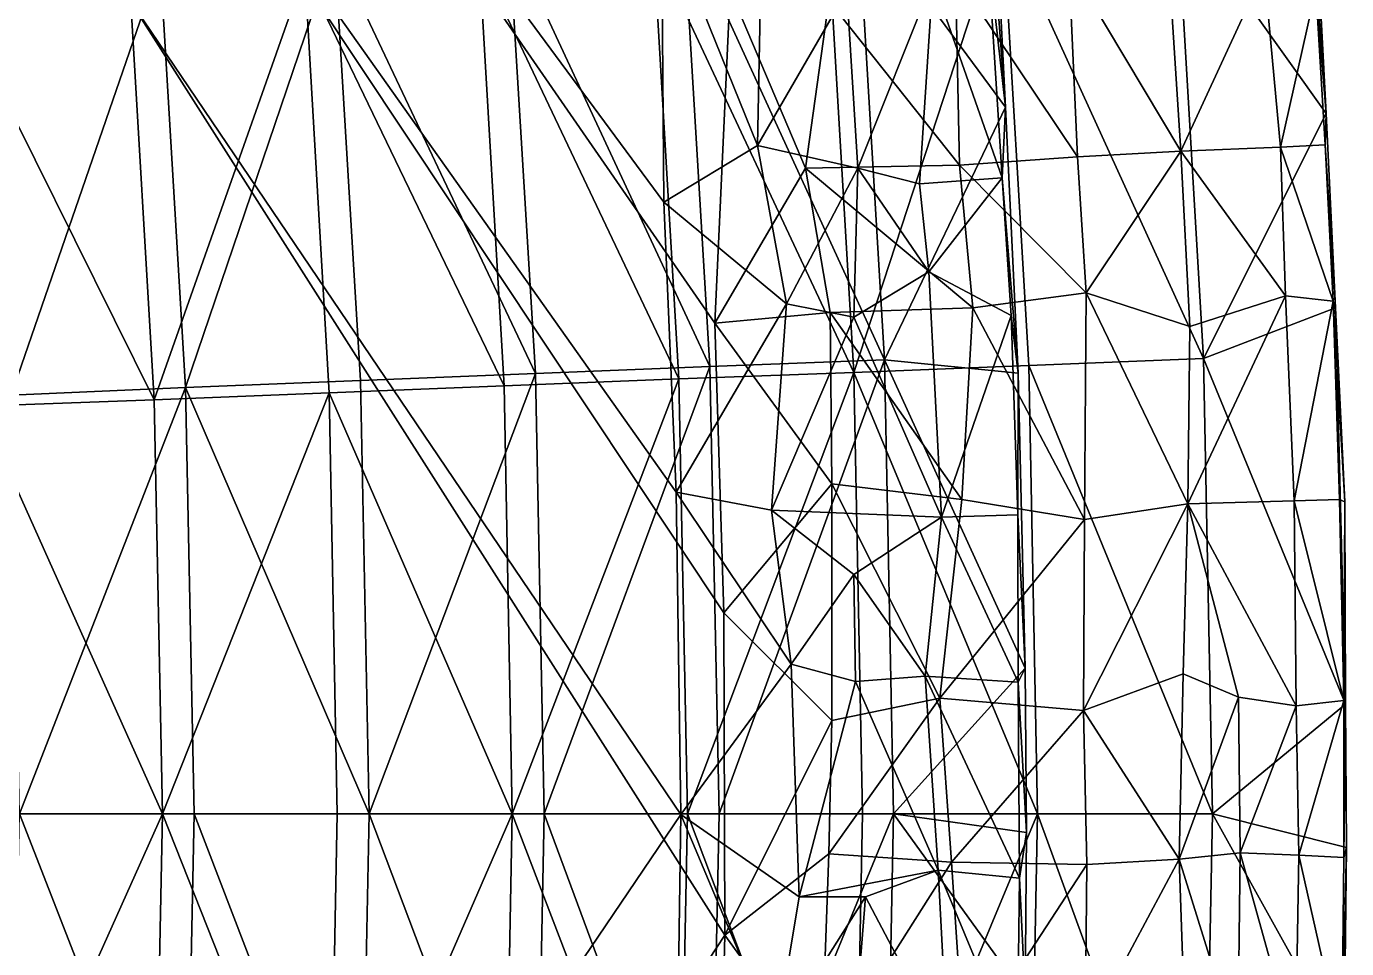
# Model space of a CAD drawing. Header units: metres. Extents: x -30 to 13953, y 0 to 4840.
# Drawn here: x 13726.2 to 13953.4, y 2396.8 to 2555.6 of the extents above; entities that cross this region are included whole.
import ezdxf

# ---------------------------------------------------------------- set-up
doc = ezdxf.new("R2010")
doc.units = ezdxf.units.M
doc.layers.add('SCOCCA', color=7, linetype='Continuous')

msp = doc.modelspace()

# ---------------------------------------------------------------- linework, layer by layer
at = {"layer": 'SCOCCA'}
for points in [[(13025, 3690, 1250), (13846.4, 2399.1, 1367), (13025, 1150, 1250)], [(13025, 3690, 1250), (13846.2, 2454.6, 1366.9), (13846.4, 2399.1, 1367)], [(13025, 3690, 1250), (13844.7, 2504.5, 1366.7), (13846.2, 2454.6, 1366.9)], [(13025, 3690, 1250), (13847.3, 2561.8, 1367.4), (13844.7, 2504.5, 1366.7)], [(13021.1, 3629, 1305), (13021.1, 1211, 1305), (13838.8, 2419.9, 1421.4)], [(13021.1, 3629, 1305), (13838.8, 2419.9, 1421.4), (13838, 2475.4, 1421.3)], [(13021.1, 3629, 1305), (13838, 2475.4, 1421.3), (13835.9, 2525.3, 1421)], [(13021.1, 3629, 1305), (13835.9, 2525.3, 1421), (13835.5, 2576, 1421.2)], [(13869.2, 2576.2, 1674.5), (13890.5, 2597.3, 1498.7), (13894.7, 2541.7, 1497.8)], [(13893.5, 2565.7, 1494.6), (13894.7, 2541.7, 1497.8), (13890.5, 2597.3, 1498.7)], [(13924.2, 2576.7, 1679.1), (13949.9, 2540.6, 1499.2), (13946.1, 2593.2, 1498.7)], [(13948.4, 2569.1, 1494.1), (13946.1, 2593.2, 1498.7), (13949.9, 2540.6, 1499.2)], [(13928.8, 2498.4, 1679.1), (13924.2, 2576.7, 1679.1), (13894.2, 2574.3, 1909.4)], [(13928.8, 2498.4, 1679.1), (13949.9, 2540.6, 1499.2), (13924.2, 2576.7, 1679.1)], [(13852, 2535.1, 1425.8), (13835.5, 2576, 1421.2), (13835.9, 2525.3, 1421)], [(13852.7, 2570.1, 1426.8), (13835.5, 2576, 1421.2), (13852, 2535.1, 1425.8)], [(13873.9, 2498.2, 1674.5), (13839.2, 2573.8, 1904.7), (13869.2, 2576.2, 1674.5)], [(13894.2, 2574.3, 1909.4), (13864.1, 2572, 2139.8), (13868.6, 2496, 2139.8)], [(13898.7, 2497.2, 1909.4), (13894.2, 2574.3, 1909.4), (13868.6, 2496, 2139.8)], [(13873.9, 2498.2, 1674.5), (13869.2, 2576.2, 1674.5), (13894.7, 2541.7, 1497.8)], [(13928.8, 2498.4, 1679.1), (13894.2, 2574.3, 1909.4), (13898.7, 2497.2, 1909.4)], [(13843.8, 2497, 1904.7), (13809.2, 2571.4, 2134.8), (13839.2, 2573.8, 1904.7)], [(13868.6, 2496, 2139.8), (13864.1, 2572, 2139.8), (13834.1, 2569.6, 2370.1)], [(13873.9, 2498.2, 1674.5), (13843.8, 2497, 1904.7), (13839.2, 2573.8, 1904.7)], [(13813.8, 2495.8, 2134.8), (13779.2, 2569, 2364.9), (13809.2, 2571.4, 2134.8)], [(13843.8, 2497, 1904.7), (13813.8, 2495.8, 2134.8), (13809.2, 2571.4, 2134.8)], [(13867.4, 2561.7, 1435.4), (13852.7, 2570.1, 1426.8), (13852, 2535.1, 1425.8)], [(13779.2, 2569, 2364.9), (13753.6, 2493.4, 2595), (13749.2, 2566.6, 2595)], [(13783.7, 2494.6, 2364.9), (13753.6, 2493.4, 2595), (13779.2, 2569, 2364.9)], [(13813.8, 2495.8, 2134.8), (13783.7, 2494.6, 2364.9), (13779.2, 2569, 2364.9)], [(13838.5, 2494.9, 2370.1), (13834.1, 2569.6, 2370.1), (13804.1, 2567.3, 2600.5)], [(13868.6, 2496, 2139.8), (13834.1, 2569.6, 2370.1), (13838.5, 2494.9, 2370.1)], [(13894.1, 2529.5, 1476.9), (13891.6, 2569.2, 1476.6), (13882.2, 2563.6, 1452.2)], [(13894.1, 2529.5, 1476.9), (13894.7, 2541.7, 1497.8), (13891.6, 2569.2, 1476.6)], [(13893.5, 2565.7, 1494.6), (13891.6, 2569.2, 1476.6), (13894.7, 2541.7, 1497.8)], [(13948.1, 2562, 1477.4), (13948.4, 2569.1, 1494.1), (13949.9, 2540.6, 1499.2)], [(13749.2, 2566.6, 2595), (13723.6, 2492.1, 2825.1), (13719.2, 2564.2, 2825.1)], [(13753.6, 2493.4, 2595), (13723.6, 2492.1, 2825.1), (13749.2, 2566.6, 2595)], [(13808.4, 2493.7, 2600.5), (13804.1, 2567.3, 2600.5), (13774.1, 2564.9, 2830.9)], [(13838.5, 2494.9, 2370.1), (13804.1, 2567.3, 2600.5), (13808.4, 2493.7, 2600.5)], [(13886.1, 2564.5, 1382.3), (13905.6, 2566.4, 1395.7), (13907.1, 2533.1, 1395.4)], [(13924.9, 2534.1, 1414.9), (13907.1, 2533.1, 1395.4), (13905.6, 2566.4, 1395.7)], [(13922.8, 2566.2, 1414.6), (13924.9, 2534.1, 1414.9), (13905.6, 2566.4, 1395.7)], [(13922.8, 2566.2, 1414.6), (13939.2, 2565.2, 1442.9), (13924.9, 2534.1, 1414.9)], [(13924.9, 2534.1, 1414.9), (13939.2, 2565.2, 1442.9), (13942, 2534.8, 1445.5)], [(13942, 2534.8, 1445.5), (13939.2, 2565.2, 1442.9), (13948.1, 2562, 1477.4)], [(13774.1, 2564.9, 2830.9), (13744, 2562.6, 3061.2), (13748.2, 2491.3, 3061.2)], [(13778.3, 2492.5, 2830.9), (13774.1, 2564.9, 2830.9), (13748.2, 2491.3, 3061.2)], [(13808.4, 2493.7, 2600.5), (13774.1, 2564.9, 2830.9), (13778.3, 2492.5, 2830.9)], [(13864.3, 2560, 1371.8), (13886.1, 2564.5, 1382.3), (13886.8, 2531.7, 1381.9)], [(13869.3, 2531.2, 1435.7), (13882.2, 2563.6, 1452.2), (13867.4, 2561.7, 1435.4)], [(13869.3, 2531.2, 1435.7), (13879.9, 2528.5, 1446.5), (13882.2, 2563.6, 1452.2)], [(13894.1, 2529.5, 1476.9), (13882.2, 2563.6, 1452.2), (13879.9, 2528.5, 1446.5)], [(13886.1, 2564.5, 1382.3), (13907.1, 2533.1, 1395.4), (13886.8, 2531.7, 1381.9)], [(13748.2, 2491.3, 3061.2), (13744, 2562.6, 3061.2), (13714, 2560.2, 3291.6)], [(13860.3, 2531.2, 1370.4), (13844.7, 2504.5, 1366.7), (13847.3, 2561.8, 1367.4)], [(13860.3, 2531.2, 1370.4), (13847.3, 2561.8, 1367.4), (13864.3, 2560, 1371.8)], [(13869.3, 2531.2, 1435.7), (13867.4, 2561.7, 1435.4), (13852, 2535.1, 1425.8)], [(13942, 2534.8, 1445.5), (13948.1, 2562, 1477.4), (13949.7, 2535.2, 1475.9)], [(13949.7, 2535.2, 1475.9), (13948.1, 2562, 1477.4), (13949.9, 2540.6, 1499.2)], [(13748.2, 2491.3, 3061.2), (13714, 2560.2, 3291.6), (13718.1, 2490.2, 3291.6)], [(13864.3, 2560, 1371.8), (13886.8, 2531.7, 1381.9), (13860.3, 2531.2, 1370.4)], [(13873.9, 2498.2, 1674.5), (13894.7, 2541.7, 1497.8), (13896.9, 2495.9, 1499.6)], [(13894.1, 2529.5, 1476.9), (13896.9, 2495.9, 1499.6), (13894.7, 2541.7, 1497.8)], [(13928.8, 2498.4, 1679.1), (13951.5, 2507.1, 1500.6), (13949.9, 2540.6, 1499.2)], [(13951.5, 2507.1, 1500.6), (13949.7, 2535.2, 1475.9), (13949.9, 2540.6, 1499.2)], [(13857, 2507.8, 1427.5), (13852, 2535.1, 1425.8), (13835.9, 2525.3, 1421)], [(13857, 2507.8, 1427.5), (13869.3, 2531.2, 1435.7), (13852, 2535.1, 1425.8)], [(13908.6, 2509.7, 1395.9), (13907.1, 2533.1, 1395.4), (13924.9, 2534.1, 1414.9)], [(13926.4, 2503.9, 1415.1), (13908.6, 2509.7, 1395.9), (13924.9, 2534.1, 1414.9)], [(13942.9, 2509.2, 1444.5), (13924.9, 2534.1, 1414.9), (13942, 2534.8, 1445.5)], [(13926.4, 2503.9, 1415.1), (13924.9, 2534.1, 1414.9), (13942.9, 2509.2, 1444.5)], [(13951.1, 2508.3, 1477.8), (13942, 2534.8, 1445.5), (13949.7, 2535.2, 1475.9)], [(13942.9, 2509.2, 1444.5), (13942, 2534.8, 1445.5), (13951.1, 2508.3, 1477.8)], [(13951.1, 2508.3, 1477.8), (13949.7, 2535.2, 1475.9), (13951.5, 2507.1, 1500.6)], [(13864.5, 2506.3, 1371.4), (13844.7, 2504.5, 1366.7), (13860.3, 2531.2, 1370.4)], [(13857, 2507.8, 1427.5), (13868.6, 2505.5, 1434.2), (13869.3, 2531.2, 1435.7)], [(13889.1, 2507.1, 1382.7), (13860.3, 2531.2, 1370.4), (13886.8, 2531.7, 1381.9)], [(13889.1, 2507.1, 1382.7), (13864.5, 2506.3, 1371.4), (13860.3, 2531.2, 1370.4)], [(13869.3, 2531.2, 1435.7), (13868.6, 2505.5, 1434.2), (13881.5, 2513.3, 1447.4)], [(13879.9, 2528.5, 1446.5), (13869.3, 2531.2, 1435.7), (13881.5, 2513.3, 1447.4)], [(13908.6, 2509.7, 1395.9), (13886.8, 2531.7, 1381.9), (13907.1, 2533.1, 1395.4)], [(13908.6, 2509.7, 1395.9), (13889.1, 2507.1, 1382.7), (13886.8, 2531.7, 1381.9)], [(13894.1, 2529.5, 1476.9), (13879.9, 2528.5, 1446.5), (13881.5, 2513.3, 1447.4)], [(13895.7, 2505.8, 1479.6), (13894.1, 2529.5, 1476.9), (13881.5, 2513.3, 1447.4)], [(13895.7, 2505.8, 1479.6), (13896.9, 2495.9, 1499.6), (13894.1, 2529.5, 1476.9)], [(13857, 2507.8, 1427.5), (13835.9, 2525.3, 1421), (13838, 2475.4, 1421.3)], [(13868.6, 2505.5, 1434.2), (13883.7, 2471.1, 1448.7), (13881.5, 2513.3, 1447.4)], [(13895.7, 2505.8, 1479.6), (13881.5, 2513.3, 1447.4), (13883.7, 2471.1, 1448.7)], [(13889.1, 2507.1, 1382.7), (13908.6, 2509.7, 1395.9), (13908.3, 2470.7, 1394.7)], [(13926.1, 2473.4, 1413.7), (13908.3, 2470.7, 1394.7), (13908.6, 2509.7, 1395.9)], [(13926.4, 2503.9, 1415.1), (13926.1, 2473.4, 1413.7), (13908.6, 2509.7, 1395.9)], [(13926.4, 2503.9, 1415.1), (13942.9, 2509.2, 1444.5), (13926.1, 2473.4, 1413.7)], [(13926.1, 2473.4, 1413.7), (13942.9, 2509.2, 1444.5), (13944.4, 2473.9, 1445.6)], [(13944.4, 2473.9, 1445.6), (13942.9, 2509.2, 1444.5), (13951.1, 2508.3, 1477.8)], [(13944.4, 2473.9, 1445.6), (13951.1, 2508.3, 1477.8), (13952.2, 2474.1, 1476.1)], [(13952.2, 2474.1, 1476.1), (13951.1, 2508.3, 1477.8), (13953.1, 2473.7, 1494.7)], [(13953.1, 2473.7, 1494.7), (13951.1, 2508.3, 1477.8), (13951.5, 2507.1, 1500.6)], [(13857, 2507.8, 1427.5), (13838, 2475.4, 1421.3), (13854.4, 2472.3, 1426.1)], [(13864.8, 2476.8, 1371.3), (13844.7, 2504.5, 1366.7), (13864.5, 2506.3, 1371.4)], [(13868.6, 2505.5, 1434.2), (13857, 2507.8, 1427.5), (13854.4, 2472.3, 1426.1)], [(13864.5, 2506.3, 1371.4), (13889.1, 2507.1, 1382.7), (13887.2, 2474.1, 1381)], [(13864.5, 2506.3, 1371.4), (13887.2, 2474.1, 1381), (13864.8, 2476.8, 1371.3)], [(13889.1, 2507.1, 1382.7), (13908.3, 2470.7, 1394.7), (13887.2, 2474.1, 1381)], [(13928.8, 2498.4, 1679.1), (13953.2, 2438.9, 1500.9), (13951.5, 2507.1, 1500.6)], [(13953.1, 2473.7, 1494.7), (13951.5, 2507.1, 1500.6), (13953.2, 2438.9, 1500.9)], [(13864.8, 2476.8, 1371.3), (13846.2, 2454.6, 1366.9), (13844.7, 2504.5, 1366.7)], [(13868.6, 2505.5, 1434.2), (13854.4, 2472.3, 1426.1), (13883.7, 2471.1, 1448.7)], [(13895.7, 2505.8, 1479.6), (13883.7, 2471.1, 1448.7), (13896.8, 2471.5, 1479)], [(13895.7, 2505.8, 1479.6), (13896.8, 2471.5, 1479), (13896.9, 2495.9, 1499.6)], [(13843.8, 2497, 1904.7), (13815.3, 2420, 2134.8), (13813.8, 2495.8, 2134.8)], [(13845.4, 2420, 1904.7), (13815.3, 2420, 2134.8), (13843.8, 2497, 1904.7)], [(13873.9, 2498.2, 1674.5), (13845.4, 2420, 1904.7), (13843.8, 2497, 1904.7)], [(13875.4, 2420, 1674.5), (13845.4, 2420, 1904.7), (13873.9, 2498.2, 1674.5)], [(13900.2, 2420, 1909.4), (13898.7, 2497.2, 1909.4), (13868.6, 2496, 2139.8)], [(13875.4, 2420, 1674.5), (13873.9, 2498.2, 1674.5), (13898.1, 2445.1, 1499.8)], [(13873.9, 2498.2, 1674.5), (13896.9, 2495.9, 1499.6), (13898.1, 2445.1, 1499.8)], [(13930.3, 2420, 1679.1), (13928.8, 2498.4, 1679.1), (13898.7, 2497.2, 1909.4)], [(13930.3, 2420, 1679.1), (13898.7, 2497.2, 1909.4), (13900.2, 2420, 1909.4)], [(13930.3, 2420, 1679.1), (13953.2, 2438.9, 1500.9), (13928.8, 2498.4, 1679.1)], [(13813.8, 2495.8, 2134.8), (13785.2, 2420, 2364.9), (13783.7, 2494.6, 2364.9)], [(13815.3, 2420, 2134.8), (13785.2, 2420, 2364.9), (13813.8, 2495.8, 2134.8)], [(13838.5, 2494.9, 2370.1), (13808.4, 2493.7, 2600.5), (13809.8, 2420, 2600.5)], [(13840, 2420, 2370.1), (13838.5, 2494.9, 2370.1), (13809.8, 2420, 2600.5)], [(13868.6, 2496, 2139.8), (13838.5, 2494.9, 2370.1), (13840, 2420, 2370.1)], [(13870.1, 2420, 2139.8), (13868.6, 2496, 2139.8), (13840, 2420, 2370.1)], [(13900.2, 2420, 1909.4), (13868.6, 2496, 2139.8), (13870.1, 2420, 2139.8)], [(13896.8, 2471.5, 1479), (13898.1, 2445.1, 1499.8), (13896.9, 2495.9, 1499.6)], [(13753.6, 2493.4, 2595), (13725, 2420, 2825.1), (13723.6, 2492.1, 2825.1)], [(13755.1, 2420, 2595), (13725, 2420, 2825.1), (13753.6, 2493.4, 2595)], [(13778.3, 2492.5, 2830.9), (13748.2, 2491.3, 3061.2), (13749.6, 2420, 3061.2)], [(13779.7, 2420, 2830.9), (13778.3, 2492.5, 2830.9), (13749.6, 2420, 3061.2)], [(13785.2, 2420, 2364.9), (13753.6, 2493.4, 2595), (13783.7, 2494.6, 2364.9)], [(13785.2, 2420, 2364.9), (13755.1, 2420, 2595), (13753.6, 2493.4, 2595)], [(13809.8, 2420, 2600.5), (13808.4, 2493.7, 2600.5), (13778.3, 2492.5, 2830.9)], [(13809.8, 2420, 2600.5), (13778.3, 2492.5, 2830.9), (13779.7, 2420, 2830.9)], [(13749.6, 2420, 3061.2), (13748.2, 2491.3, 3061.2), (13718.1, 2490.2, 3291.6)], [(13749.6, 2420, 3061.2), (13718.1, 2490.2, 3291.6), (13719.5, 2420, 3291.6)], [(13864.8, 2436.1, 1371.1), (13846.2, 2454.6, 1366.9), (13864.8, 2476.8, 1371.3)], [(13883.4, 2439.9, 1378.7), (13864.8, 2436.1, 1371.1), (13864.8, 2476.8, 1371.3)], [(13883.4, 2439.9, 1378.7), (13864.8, 2476.8, 1371.3), (13887.2, 2474.1, 1381)], [(13857.8, 2445.8, 1427.3), (13838, 2475.4, 1421.3), (13838.8, 2419.9, 1421.4)], [(13854.4, 2472.3, 1426.1), (13838, 2475.4, 1421.3), (13857.8, 2445.8, 1427.3)], [(13868.6, 2461.2, 1433.5), (13854.4, 2472.3, 1426.1), (13857.8, 2445.8, 1427.3)], [(13854.4, 2472.3, 1426.1), (13868.6, 2461.2, 1433.5), (13883.7, 2471.1, 1448.7)], [(13908.3, 2470.7, 1394.7), (13883.4, 2439.9, 1378.7), (13887.2, 2474.1, 1381)], [(13925.3, 2444.1, 1411.6), (13908.1, 2437.8, 1394.2), (13926.1, 2473.4, 1413.7)], [(13926.1, 2473.4, 1413.7), (13908.1, 2437.8, 1394.2), (13908.3, 2470.7, 1394.7)], [(13934.8, 2440.1, 1424.5), (13925.3, 2444.1, 1411.6), (13926.1, 2473.4, 1413.7)], [(13926.1, 2473.4, 1413.7), (13944.4, 2473.9, 1445.6), (13944.7, 2438.6, 1444.7)], [(13926.1, 2473.4, 1413.7), (13944.4, 2473.9, 1445.6), (13934.6, 2473.6, 1425.1)], [(13934.8, 2440.1, 1424.5), (13926.1, 2473.4, 1413.7), (13944.7, 2438.6, 1444.7)], [(13944.4, 2473.9, 1445.6), (13952.2, 2474.1, 1476.1), (13952.9, 2439.5, 1478)], [(13944.7, 2438.6, 1444.7), (13944.4, 2473.9, 1445.6), (13952.9, 2439.5, 1478)], [(13952.2, 2474.1, 1476.1), (13953.1, 2473.7, 1494.7), (13952.9, 2439.5, 1478)], [(13952.9, 2439.5, 1478), (13953.1, 2473.7, 1494.7), (13953.2, 2438.9, 1500.9)], [(13880.9, 2443.7, 1445.1), (13883.7, 2471.1, 1448.7), (13868.6, 2461.2, 1433.5)], [(13896.9, 2442.7, 1477.7), (13883.7, 2471.1, 1448.7), (13880.9, 2443.7, 1445.1)], [(13908.1, 2437.8, 1394.2), (13883.4, 2439.9, 1378.7), (13908.3, 2470.7, 1394.7)], [(13896.9, 2442.7, 1477.7), (13896.8, 2471.5, 1479), (13883.7, 2471.1, 1448.7)], [(13896.9, 2442.7, 1477.7), (13898.1, 2445.1, 1499.8), (13896.8, 2471.5, 1479)], [(13868.6, 2461.2, 1433.5), (13857.8, 2445.8, 1427.3), (13868.9, 2442.8, 1433.4)], [(13880.9, 2443.7, 1445.1), (13868.6, 2461.2, 1433.5), (13868.9, 2442.8, 1433.4)], [(13864.8, 2436.1, 1371.1), (13846.4, 2399.1, 1367), (13846.2, 2454.6, 1366.9)], [(13857.8, 2445.8, 1427.3), (13838.8, 2419.9, 1421.4), (13859.2, 2405.7, 1427.9)], [(13868.9, 2442.8, 1433.4), (13857.8, 2445.8, 1427.3), (13859.2, 2405.7, 1427.9)], [(13875.4, 2420, 1674.5), (13898.1, 2445.1, 1499.8), (13898.3, 2416.8, 1499.8)], [(13896.9, 2442.7, 1477.7), (13898.3, 2416.8, 1499.8), (13898.1, 2445.1, 1499.8)], [(13868.9, 2442.8, 1433.4), (13859.2, 2405.7, 1427.9), (13883.1, 2410.3, 1447.8)], [(13868.9, 2442.8, 1433.4), (13883.1, 2410.3, 1447.8), (13880.9, 2443.7, 1445.1)], [(13880.9, 2443.7, 1445.1), (13883.1, 2410.3, 1447.8), (13897.1, 2408.9, 1476.9)], [(13896.9, 2442.7, 1477.7), (13880.9, 2443.7, 1445.1), (13897.1, 2408.9, 1476.9)], [(13896.9, 2442.7, 1477.7), (13897.1, 2408.9, 1476.9), (13898.3, 2416.8, 1499.8)], [(13925.3, 2444.1, 1411.6), (13924.6, 2412.2, 1410.6), (13908.1, 2437.8, 1394.2)], [(13934.8, 2440.1, 1424.5), (13924.6, 2412.2, 1410.6), (13925.3, 2444.1, 1411.6)], [(13883.4, 2439.9, 1378.7), (13864.3, 2413.1, 1371), (13864.8, 2436.1, 1371.1)], [(13883.4, 2439.9, 1378.7), (13885.4, 2411.7, 1379.8), (13864.3, 2413.1, 1371)], [(13908.1, 2437.8, 1394.2), (13885.4, 2411.7, 1379.8), (13883.4, 2439.9, 1378.7)], [(13934.8, 2440.1, 1424.5), (13935.1, 2413.3, 1424.8), (13924.6, 2412.2, 1410.6)], [(13930.3, 2420, 1679.1), (13953.4, 2414.2, 1499.7), (13953.2, 2438.9, 1500.9)], [(13934.8, 2440.1, 1424.5), (13944.7, 2438.6, 1444.7), (13935.1, 2413.3, 1424.8)], [(13944.7, 2438.6, 1444.7), (13945.2, 2412.9, 1446), (13935.1, 2413.3, 1424.8)], [(13944.7, 2438.6, 1444.7), (13952.9, 2439.5, 1478), (13945.2, 2412.9, 1446)], [(13952.9, 2439.5, 1478), (13952.9, 2412.5, 1476.3), (13945.2, 2412.9, 1446)], [(13952.9, 2439.5, 1478), (13953.2, 2438.9, 1500.9), (13952.9, 2412.5, 1476.3)], [(13953.2, 2438.9, 1500.9), (13953.4, 2414.2, 1499.7), (13952.9, 2412.5, 1476.3)], [(13864.8, 2436.1, 1371.1), (13864.3, 2413.1, 1371), (13846.4, 2399.1, 1367)], [(13908.1, 2437.8, 1394.2), (13908.7, 2411.3, 1394.7), (13885.4, 2411.7, 1379.8)], [(13908.1, 2437.8, 1394.2), (13924.6, 2412.2, 1410.6), (13908.7, 2411.3, 1394.7)], [(13838.8, 2419.9, 1421.4), (13021.1, 1211, 1305), (13838, 2364.5, 1421.3)], [(13749.6, 2420, 3061.2), (13719.5, 2420, 3291.6), (13718.1, 2349.8, 3291.6)], [(13748.2, 2348.7, 3061.2), (13749.6, 2420, 3061.2), (13718.1, 2349.8, 3291.6)], [(13753.6, 2346.6, 2595), (13723.6, 2347.9, 2825.1), (13725, 2420, 2825.1)], [(13753.6, 2346.6, 2595), (13725, 2420, 2825.1), (13755.1, 2420, 2595)], [(13778.3, 2347.5, 2830.9), (13749.6, 2420, 3061.2), (13748.2, 2348.7, 3061.2)], [(13778.3, 2347.5, 2830.9), (13779.7, 2420, 2830.9), (13749.6, 2420, 3061.2)], [(13783.7, 2345.4, 2364.9), (13753.6, 2346.6, 2595), (13755.1, 2420, 2595)], [(13783.7, 2345.4, 2364.9), (13755.1, 2420, 2595), (13785.2, 2420, 2364.9)], [(13808.4, 2346.3, 2600.5), (13809.8, 2420, 2600.5), (13778.3, 2347.5, 2830.9)], [(13809.8, 2420, 2600.5), (13779.7, 2420, 2830.9), (13778.3, 2347.5, 2830.9)], [(13813.8, 2344.2, 2134.8), (13783.7, 2345.4, 2364.9), (13785.2, 2420, 2364.9)], [(13813.8, 2344.2, 2134.8), (13785.2, 2420, 2364.9), (13815.3, 2420, 2134.8)], [(13838.5, 2345.1, 2370.1), (13809.8, 2420, 2600.5), (13808.4, 2346.3, 2600.5)], [(13838.5, 2345.1, 2370.1), (13840, 2420, 2370.1), (13809.8, 2420, 2600.5)], [(13843.8, 2343, 1904.7), (13813.8, 2344.2, 2134.8), (13815.3, 2420, 2134.8)], [(13843.8, 2343, 1904.7), (13815.3, 2420, 2134.8), (13845.4, 2420, 1904.7)], [(13855.1, 2381.2, 1426.3), (13838.8, 2419.9, 1421.4), (13838, 2364.5, 1421.3)], [(13868.6, 2344, 2139.8), (13840, 2420, 2370.1), (13838.5, 2345.1, 2370.1)], [(13855.1, 2381.2, 1426.3), (13859.2, 2405.7, 1427.9), (13838.8, 2419.9, 1421.4)], [(13868.6, 2344, 2139.8), (13870.1, 2420, 2139.8), (13840, 2420, 2370.1)], [(13875.4, 2420, 1674.5), (13843.8, 2343, 1904.7), (13845.4, 2420, 1904.7)], [(13873.9, 2341.8, 1674.5), (13843.8, 2343, 1904.7), (13875.4, 2420, 1674.5)], [(13900.2, 2420, 1909.4), (13870.1, 2420, 2139.8), (13868.6, 2344, 2139.8)], [(13898.7, 2342.8, 1909.4), (13900.2, 2420, 1909.4), (13868.6, 2344, 2139.8)], [(13873.9, 2341.8, 1674.5), (13875.4, 2420, 1674.5), (13898.1, 2388.6, 1499.8)], [(13875.4, 2420, 1674.5), (13898.3, 2416.8, 1499.8), (13898.1, 2388.6, 1499.8)], [(13928.8, 2341.6, 1679.1), (13900.2, 2420, 1909.4), (13898.7, 2342.8, 1909.4)], [(13928.8, 2341.6, 1679.1), (13930.3, 2420, 1679.1), (13900.2, 2420, 1909.4)], [(13928.8, 2341.6, 1679.1), (13953, 2379.2, 1499.6), (13930.3, 2420, 1679.1)], [(13930.3, 2420, 1679.1), (13953, 2379.2, 1499.6), (13953.4, 2414.2, 1499.7)], [(13897.1, 2408.9, 1476.9), (13898.1, 2388.6, 1499.8), (13898.3, 2416.8, 1499.8)], [(13863, 2376.3, 1370.7), (13846.4, 2399.1, 1367), (13864.3, 2413.1, 1371)], [(13885.4, 2411.7, 1379.8), (13863, 2376.3, 1370.7), (13864.3, 2413.1, 1371)], [(13934.7, 2379.8, 1424.8), (13924.6, 2412.2, 1410.6), (13935.1, 2413.3, 1424.8)], [(13934.7, 2379.8, 1424.8), (13935.1, 2413.3, 1424.8), (13944.6, 2379, 1445.4)], [(13935.1, 2413.3, 1424.8), (13945.2, 2412.9, 1446), (13944.6, 2379, 1445.4)], [(13944.6, 2379, 1445.4), (13945.2, 2412.9, 1446), (13952.6, 2380, 1477.6)], [(13945.2, 2412.9, 1446), (13952.9, 2412.5, 1476.3), (13952.6, 2380, 1477.6)], [(13952.6, 2380, 1477.6), (13953.4, 2414.2, 1499.7), (13953, 2379.2, 1499.6)], [(13952.9, 2412.5, 1476.3), (13953.4, 2414.2, 1499.7), (13952.6, 2380, 1477.6)], [(13885.4, 2411.7, 1379.8), (13887.6, 2378.9, 1381), (13863, 2376.3, 1370.7)], [(13908.7, 2411.3, 1394.7), (13887.6, 2378.9, 1381), (13885.4, 2411.7, 1379.8)], [(13908.4, 2381.9, 1394.7), (13887.6, 2378.9, 1381), (13908.7, 2411.3, 1394.7)], [(13925.7, 2380.6, 1412.6), (13908.4, 2381.9, 1394.7), (13924.6, 2412.2, 1410.6)], [(13924.6, 2412.2, 1410.6), (13908.4, 2381.9, 1394.7), (13908.7, 2411.3, 1394.7)], [(13934.7, 2379.8, 1424.8), (13925.7, 2380.6, 1412.6), (13924.6, 2412.2, 1410.6)], [(13870.6, 2405.7, 1434.6), (13883.1, 2410.3, 1447.8), (13859.2, 2405.7, 1427.9)], [(13884.8, 2378.8, 1450), (13883.1, 2410.3, 1447.8), (13870.6, 2405.7, 1434.6)], [(13896.7, 2377.6, 1478.4), (13883.1, 2410.3, 1447.8), (13884.8, 2378.8, 1450)], [(13896.7, 2377.6, 1478.4), (13897.1, 2408.9, 1476.9), (13883.1, 2410.3, 1447.8)], [(13896.7, 2377.6, 1478.4), (13898.1, 2388.6, 1499.8), (13897.1, 2408.9, 1476.9)], [(13855.1, 2381.2, 1426.3), (13868.7, 2381.9, 1433.4), (13870.6, 2405.7, 1434.6)], [(13855.1, 2381.2, 1426.3), (13870.6, 2405.7, 1434.6), (13859.2, 2405.7, 1427.9)], [(13884.8, 2378.8, 1450), (13870.6, 2405.7, 1434.6), (13868.7, 2381.9, 1433.4)], [(13846.4, 2399.1, 1367), (13845, 2343.6, 1366.8), (13025, 1150, 1250)], [(13863, 2376.3, 1370.7), (13845, 2343.6, 1366.8), (13846.4, 2399.1, 1367)]]:
    msp.add_3dface(points, dxfattribs=at)

doc.saveas('drawing.dxf')
